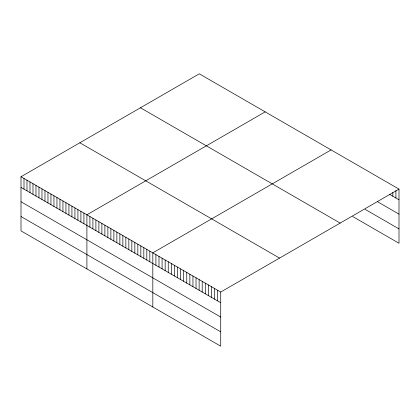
<?xml version="1.0" encoding="UTF-8"?>
<svg xmlns="http://www.w3.org/2000/svg" width="420" height="420" viewBox="0 0 420 420"><rect width="100%" height="100%" fill="white"/><g stroke="black" fill="none" stroke-linecap="round" stroke-linejoin="round"><path stroke-width="0.63" d="M21 176.741L220.721 292.047L220.721 346.185L21 230.879L21 176.741L199.28 73.815L399 189.121L399 243.259L352.7 216.531M265.188 111.862L86.909 214.793L86.909 268.931M331.096 149.914L152.817 252.845L152.817 306.983M220.721 292.047L399 189.121M389.739 194.434L399 199.784M377.396 201.658L399 214.132M365.048 209.307L399 228.911M140.448 107.777L340.169 223.088M79.832 142.774L279.552 258.085M21 187.404L220.721 302.71M21 201.752L220.721 317.058M21 216.531L220.721 331.842M395.913 190.475L395.913 197.999M392.826 192.454L392.826 196.219M217.634 290.267L217.634 300.93M214.547 288.482L214.547 299.145M211.459 286.703L211.459 297.365M208.373 284.923L208.373 295.58M205.286 283.138L205.286 293.8M202.204 281.358L202.204 292.021M199.117 279.573L199.117 290.236M196.03 277.793L196.03 288.456M192.943 276.008L192.943 286.671M189.856 274.229L189.856 284.891M186.769 272.449L186.769 283.106M183.682 270.664L183.682 281.327M180.595 268.884L180.595 279.547M177.508 267.099L177.508 277.762M174.421 265.319L174.421 275.982M171.334 263.534L171.334 274.197M168.247 261.755L168.247 272.417M165.16 259.975L165.16 270.632M162.078 258.19L162.078 268.853M158.991 256.41L158.991 267.067M155.904 254.625L155.904 265.288M149.819 251.113L149.819 261.776M146.822 249.386L146.822 260.048M143.829 247.653L143.829 258.316M140.831 245.926L140.831 256.589M137.839 244.198L137.839 254.856M134.841 242.466L134.841 253.129M131.843 240.739L131.843 251.396M128.851 239.006L128.851 249.669M125.853 237.279L125.853 247.942M122.855 235.547L122.855 246.209M119.863 233.819L119.863 244.482M116.865 232.087L116.865 242.75M113.873 230.359L113.873 241.022M110.875 228.632L110.875 239.29M107.877 226.9L107.877 237.562M104.885 225.172L104.885 235.83M101.887 223.44L101.887 234.103M98.889 221.713L98.889 232.376M95.897 219.98L95.897 230.643M92.899 218.253L92.899 228.916M89.906 216.521L89.906 227.183M83.911 213.061L83.911 223.724M80.918 211.334L80.918 221.996M77.92 209.606L77.92 220.264M74.923 207.874L74.923 218.537M71.93 206.147L71.93 216.804M68.933 204.414L68.933 215.077M65.935 202.687L65.935 213.35M62.942 200.954L62.942 211.617M59.945 199.227L59.945 209.89M56.952 197.495L56.952 208.157M53.954 195.767L53.954 206.43M50.957 194.035L50.957 204.697M47.964 192.308L47.964 202.97M44.966 190.58L44.966 201.238M41.968 188.848L41.968 199.511M38.976 187.121L38.976 197.778M35.978 185.388L35.978 196.051M32.986 183.661L32.986 194.323M29.988 181.928L29.988 192.591M26.99 180.201L26.99 190.864M23.998 178.469L23.998 189.131"/></g></svg>
